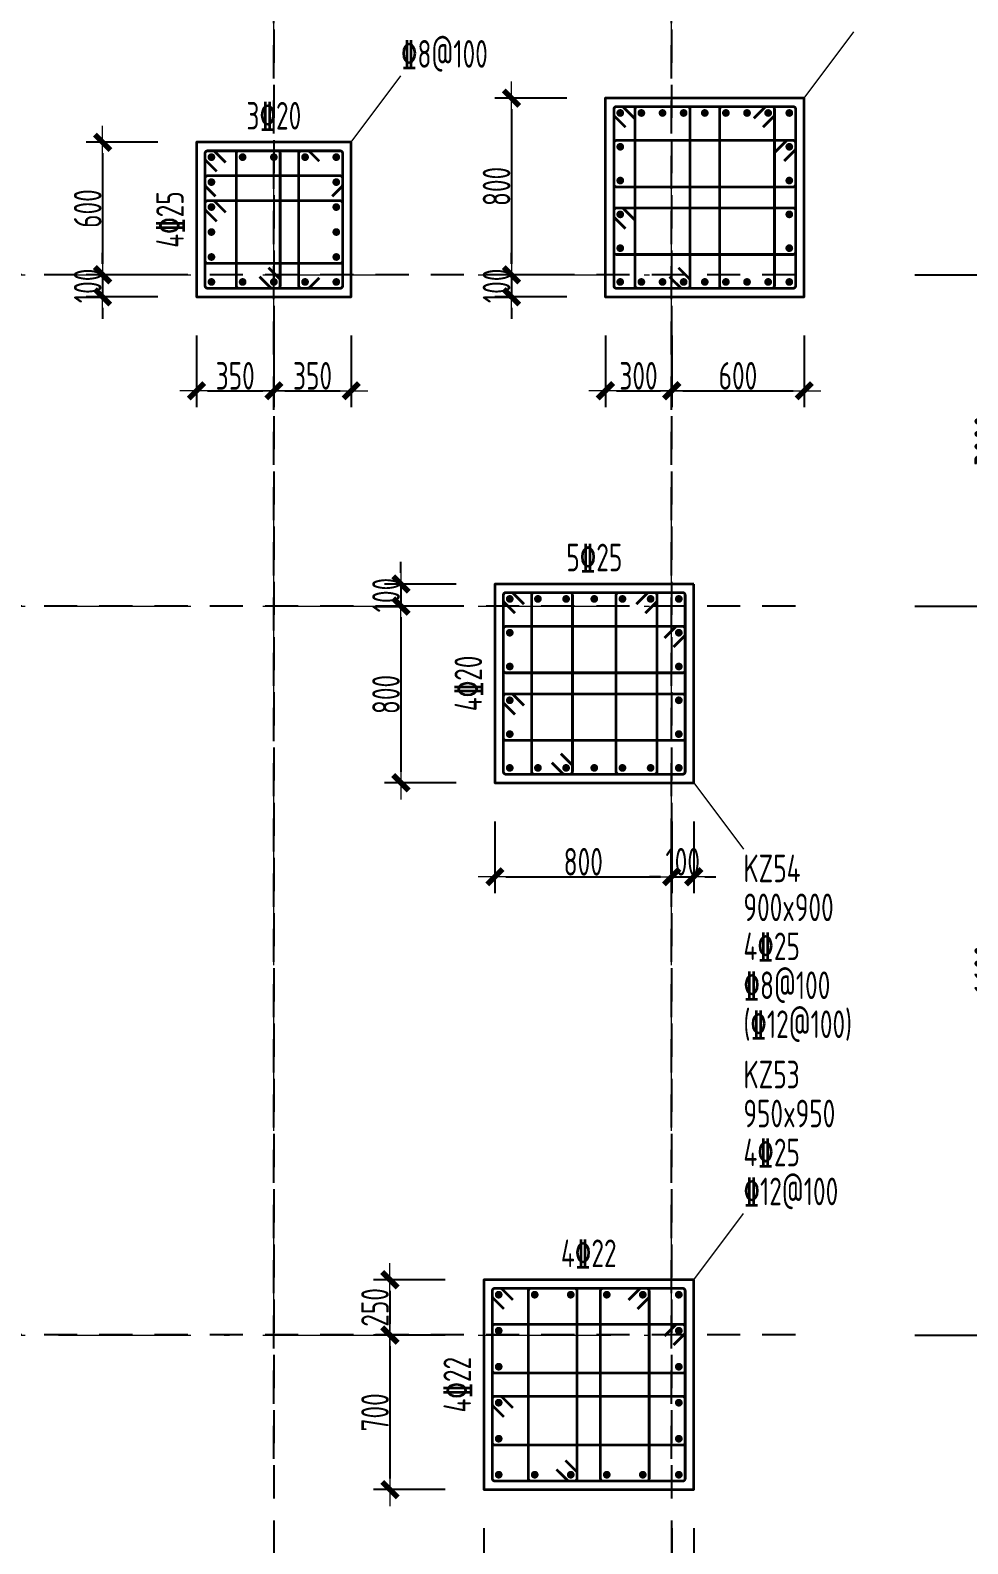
# Model space of a CAD drawing. Header units: millimetres. Extents: x 539196 to 807275, y 431843 to 1156631.
# Drawn here: x 644063 to 652547, y 823869 to 837573 of the extents above; entities that cross this region are included whole.
import ezdxf
from ezdxf.enums import TextEntityAlignment as Align

# ---------------------------------------------------------------- set-up
doc = ezdxf.new("R2010")
doc.units = ezdxf.units.MM
doc.header["$MEASUREMENT"] = 0
for name, pattern in [('DOTE', [2.42, 2, -0.2, 0.02, -0.2]), ('点划线', [1850, 1200, -300, 50, -300]), ('虚线', [500, 300, -200])]:
    doc.linetypes.add(name, pattern=pattern)
doc.layers.add('DOTE', color=1, linetype='DOTE')
for name, color, linetype, lineweight in [('柱原位标注', 7, 'Continuous', 18), ('柱尺寸标注', 3, 'Continuous', 18), ('柱标注引线', 2, 'Continuous', 18), ('柱箍筋', 1, 'Continuous', 25), ('柱纵筋', 1, 'Continuous', 70), ('柱集中标注', 2, 'Continuous', 18), ('砼柱', 2, 'Continuous', 35), ('网格', 9, '点划线', 18), ('轴线标注', 3, 'Continuous', 18)]:
    doc.layers.add(name, color=color, linetype=linetype, lineweight=lineweight)
doc.styles.add('样式 1_yjk_yjk_yjk', font='yjkeng.shx', dxfattribs={"width": 0.7, "bigfont": 'yjkchn.shx'})
doc.dimstyles.new('盈建科结构_yjk_yjk_yjk', dxfattribs={"dimscale": 100, "dimtxt": 2.5, "dimasz": 1, "dimexe": 1.5, "dimexo": 0.625, "dimgap": 0.1, "dimtad": 1, "dimdec": 0, "dimrnd": 1, "dimzin": 0, "dimdsep": 46, "dimtxsty": '样式 1_yjk_yjk_yjk', "dimblk": '_yjkbk', "dimblk1": 'ARCHTICK', "dimblk2": 'ARCHTICK', "dimcen": 0.09, "dimadec": 0, "dimazin": 0, "dimtfac": 1, "dimtdec": 4, "dimtix": 1, "dimtmove": 2, "dimatfit": 3, "dimfxl": 0, "dimtolj": 1, "dimtzin": 0, "dimarcsym": 0})

# ---------------------------------------------------------------- blocks, each defined once
blk = doc.blocks.new('_yjkbk')
blk.add_line((-1, 0), (1.5, 0))
blk.add_lwpolyline([(-0.7, -0.7, 0.5, 0.5, 0), (0.7, 0.7, 0.5, 0.5, 0)], format="xyseb")
blk = doc.blocks.new('*D1224')
at = {"layer": 'Defpoints', "color": 0}
for p in [(645568, 835159), (646268, 835159), (646268, 834309)]:
    blk.add_point(p, dxfattribs=at)
at = {"layer": '柱尺寸标注', "color": 0, "lineweight": -2}
for p, q in [((645568, 834809), (645568, 834159)), ((646268, 834809), (646268, 834159)), ((645668, 834309), (646168, 834309))]:
    blk.add_line(p, q, dxfattribs=at)
at = {"layer": '柱尺寸标注', "color": 0, "lineweight": -2, "xscale": 100, "yscale": 100, "zscale": 100, "rotation": 180}
blk.add_blockref('_yjkbk', (645568, 834309), dxfattribs=at)
at = {"layer": '柱尺寸标注', "color": 0, "lineweight": -2, "xscale": 100, "yscale": 100, "zscale": 100}
blk.add_blockref('_yjkbk', (646268, 834309), dxfattribs=at)
at = {"layer": '柱尺寸标注', "color": 0, "insert": (645918, 834444), "char_height": 250, "attachment_point": 5, "style": '样式 1_yjk_yjk_yjk'}
blk.add_mtext('\\A1;350', dxfattribs=at)
blk = doc.blocks.new('_ARCHTICK')
at = {"color": 0, "linetype": 'ByBlock', "const_width": 0.15}
blk.add_lwpolyline([(-0.5, -0.5), (0.5, 0.5)], dxfattribs=at)
blk = doc.blocks.new('*D1225')
at = {"layer": 'Defpoints', "color": 0}
for p in [(646268, 835159), (646968, 835159), (646968, 834309)]:
    blk.add_point(p, dxfattribs=at)
at = {"layer": '柱尺寸标注', "color": 0, "lineweight": -2}
for p, q in [((646268, 834809), (646268, 834159)), ((646968, 834809), (646968, 834159)), ((646368, 834309), (646868, 834309))]:
    blk.add_line(p, q, dxfattribs=at)
at = {"layer": '柱尺寸标注', "color": 0, "lineweight": -2, "xscale": 100, "yscale": 100, "zscale": 100, "rotation": 180}
blk.add_blockref('_yjkbk', (646268, 834309), dxfattribs=at)
at = {"layer": '柱尺寸标注', "color": 0, "lineweight": -2, "xscale": 100, "yscale": 100, "zscale": 100}
blk.add_blockref('_yjkbk', (646968, 834309), dxfattribs=at)
at = {"layer": '柱尺寸标注', "color": 0, "insert": (646618, 834444), "char_height": 250, "attachment_point": 5, "style": '样式 1_yjk_yjk_yjk'}
blk.add_mtext('\\A1;350', dxfattribs=at)
blk = doc.blocks.new('*D1226')
at = {"layer": 'Defpoints', "color": 0}
for p in [(645568, 836559), (644718, 835359), (645568, 835359)]:
    blk.add_point(p, dxfattribs=at)
at = {"layer": '柱尺寸标注', "color": 0, "lineweight": -2}
for p, q in [((645218, 836559), (644568, 836559)), ((644718, 836459), (644718, 835459)), ((645218, 835359), (644568, 835359))]:
    blk.add_line(p, q, dxfattribs=at)
at = {"layer": '柱尺寸标注', "color": 0, "lineweight": -2, "xscale": 100, "yscale": 100, "zscale": 100}
for p, rotation in [((644718, 836559), 90), ((644718, 835359), 270)]:
    blk.add_blockref('_yjkbk', p, dxfattribs=dict(at, rotation=rotation))
at = {"layer": '柱尺寸标注', "color": 0, "insert": (644583, 835959), "char_height": 250, "attachment_point": 5, "rotation": 90, "style": '样式 1_yjk_yjk_yjk'}
blk.add_mtext('\\A1;600', dxfattribs=at)
blk = doc.blocks.new('*D1227')
at = {"layer": 'Defpoints', "color": 0}
for p in [(645568, 835359), (644718, 835159), (645568, 835159)]:
    blk.add_point(p, dxfattribs=at)
at = {"layer": '柱尺寸标注', "color": 0, "lineweight": -2}
for p, q in [((644718, 835459), (644718, 835559)), ((645218, 835359), (644568, 835359)), ((644718, 835359), (644718, 835159)), ((645218, 835159), (644568, 835159)), ((644718, 835059), (644718, 834959))]:
    blk.add_line(p, q, dxfattribs=at)
at = {"layer": '柱尺寸标注', "color": 0, "lineweight": -2, "xscale": 100, "yscale": 100, "zscale": 100}
for p, rotation in [((644718, 835359), 270), ((644718, 835159), 90)]:
    blk.add_blockref('_yjkbk', p, dxfattribs=dict(at, rotation=rotation))
at = {"layer": '柱尺寸标注', "color": 0, "insert": (644583, 835259), "char_height": 250, "attachment_point": 5, "rotation": 90, "style": '样式 1_yjk_yjk_yjk'}
blk.add_mtext('\\A1;100', dxfattribs=at)
blk = doc.blocks.new('*D1232')
at = {"layer": 'Defpoints', "color": 0}
for p in [(648168, 824359), (649868, 824359), (649868, 823509)]:
    blk.add_point(p, dxfattribs=at)
at = {"layer": '柱尺寸标注', "color": 0, "lineweight": -2}
for p, q in [((648168, 824009), (648168, 823359)), ((649868, 824009), (649868, 823359)), ((648268, 823509), (649768, 823509))]:
    blk.add_line(p, q, dxfattribs=at)
at = {"layer": '柱尺寸标注', "color": 0, "lineweight": -2, "xscale": 100, "yscale": 100, "zscale": 100, "rotation": 180}
blk.add_blockref('_yjkbk', (648168, 823509), dxfattribs=at)
at = {"layer": '柱尺寸标注', "color": 0, "lineweight": -2, "xscale": 100, "yscale": 100, "zscale": 100}
blk.add_blockref('_yjkbk', (649868, 823509), dxfattribs=at)
at = {"layer": '柱尺寸标注', "color": 0, "insert": (649018, 823644), "char_height": 250, "attachment_point": 5, "style": '样式 1_yjk_yjk_yjk'}
blk.add_mtext('\\A1;850', dxfattribs=at)
blk = doc.blocks.new('*D1233')
at = {"layer": 'Defpoints', "color": 0}
for p in [(649868, 824359), (650068, 824359), (650068, 823509)]:
    blk.add_point(p, dxfattribs=at)
at = {"layer": '柱尺寸标注', "color": 0, "lineweight": -2}
for p, q in [((649868, 824009), (649868, 823359)), ((650068, 824009), (650068, 823359)), ((649768, 823509), (649668, 823509)), ((649868, 823509), (650068, 823509)), ((650168, 823509), (650268, 823509))]:
    blk.add_line(p, q, dxfattribs=at)
at = {"layer": '柱尺寸标注', "color": 0, "lineweight": -2, "xscale": 100, "yscale": 100, "zscale": 100}
blk.add_blockref('_yjkbk', (649868, 823509), dxfattribs=at)
at = {"layer": '柱尺寸标注', "color": 0, "lineweight": -2, "xscale": 100, "yscale": 100, "zscale": 100, "rotation": 180}
blk.add_blockref('_yjkbk', (650068, 823509), dxfattribs=at)
at = {"layer": '柱尺寸标注', "color": 0, "insert": (649968, 823644), "char_height": 250, "attachment_point": 5, "style": '样式 1_yjk_yjk_yjk'}
blk.add_mtext('\\A1;100', dxfattribs=at)
blk = doc.blocks.new('*D1234')
at = {"layer": 'Defpoints', "color": 0}
for p in [(648168, 826259), (647318, 825759), (648168, 825759)]:
    blk.add_point(p, dxfattribs=at)
at = {"layer": '柱尺寸标注', "color": 0, "lineweight": -2}
for p, q in [((647818, 826259), (647168, 826259)), ((647318, 826159), (647318, 825859)), ((647818, 825759), (647168, 825759))]:
    blk.add_line(p, q, dxfattribs=at)
at = {"layer": '柱尺寸标注', "color": 0, "lineweight": -2, "xscale": 100, "yscale": 100, "zscale": 100}
for p, rotation in [((647318, 826259), 90), ((647318, 825759), 270)]:
    blk.add_blockref('_yjkbk', p, dxfattribs=dict(at, rotation=rotation))
at = {"layer": '柱尺寸标注', "color": 0, "insert": (647183, 826009), "char_height": 250, "attachment_point": 5, "rotation": 90, "style": '样式 1_yjk_yjk_yjk'}
blk.add_mtext('\\A1;250', dxfattribs=at)
blk = doc.blocks.new('*D1235')
at = {"layer": 'Defpoints', "color": 0}
for p in [(648168, 825759), (647318, 824359), (648168, 824359)]:
    blk.add_point(p, dxfattribs=at)
at = {"layer": '柱尺寸标注', "color": 0, "lineweight": -2}
for p, q in [((647818, 825759), (647168, 825759)), ((647318, 825659), (647318, 824459)), ((647818, 824359), (647168, 824359))]:
    blk.add_line(p, q, dxfattribs=at)
at = {"layer": '柱尺寸标注', "color": 0, "lineweight": -2, "xscale": 100, "yscale": 100, "zscale": 100}
for p, rotation in [((647318, 825759), 90), ((647318, 824359), 270)]:
    blk.add_blockref('_yjkbk', p, dxfattribs=dict(at, rotation=rotation))
at = {"layer": '柱尺寸标注', "color": 0, "insert": (647183, 825059), "char_height": 250, "attachment_point": 5, "rotation": 90, "style": '样式 1_yjk_yjk_yjk'}
blk.add_mtext('\\A1;700', dxfattribs=at)
blk = doc.blocks.new('*D1236')
at = {"layer": 'Defpoints', "color": 0}
for p in [(648268, 830759), (649868, 830759), (649868, 829909)]:
    blk.add_point(p, dxfattribs=at)
at = {"layer": '柱尺寸标注', "color": 0, "lineweight": -2}
for p, q in [((648268, 830409), (648268, 829759)), ((649868, 830409), (649868, 829759)), ((648368, 829909), (649768, 829909))]:
    blk.add_line(p, q, dxfattribs=at)
at = {"layer": '柱尺寸标注', "color": 0, "lineweight": -2, "xscale": 100, "yscale": 100, "zscale": 100, "rotation": 180}
blk.add_blockref('_yjkbk', (648268, 829909), dxfattribs=at)
at = {"layer": '柱尺寸标注', "color": 0, "lineweight": -2, "xscale": 100, "yscale": 100, "zscale": 100}
blk.add_blockref('_yjkbk', (649868, 829909), dxfattribs=at)
at = {"layer": '柱尺寸标注', "color": 0, "insert": (649068, 830044), "char_height": 250, "attachment_point": 5, "style": '样式 1_yjk_yjk_yjk'}
blk.add_mtext('\\A1;800', dxfattribs=at)
blk = doc.blocks.new('*D1237')
at = {"layer": 'Defpoints', "color": 0}
for p in [(649868, 830759), (650068, 830759), (650068, 829909)]:
    blk.add_point(p, dxfattribs=at)
at = {"layer": '柱尺寸标注', "color": 0, "lineweight": -2}
for p, q in [((649868, 830409), (649868, 829759)), ((650068, 830409), (650068, 829759)), ((649768, 829909), (649668, 829909)), ((649868, 829909), (650068, 829909)), ((650168, 829909), (650268, 829909))]:
    blk.add_line(p, q, dxfattribs=at)
at = {"layer": '柱尺寸标注', "color": 0, "lineweight": -2, "xscale": 100, "yscale": 100, "zscale": 100}
blk.add_blockref('_yjkbk', (649868, 829909), dxfattribs=at)
at = {"layer": '柱尺寸标注', "color": 0, "lineweight": -2, "xscale": 100, "yscale": 100, "zscale": 100, "rotation": 180}
blk.add_blockref('_yjkbk', (650068, 829909), dxfattribs=at)
at = {"layer": '柱尺寸标注', "color": 0, "insert": (649968, 830044), "char_height": 250, "attachment_point": 5, "style": '样式 1_yjk_yjk_yjk'}
blk.add_mtext('\\A1;100', dxfattribs=at)
blk = doc.blocks.new('*D1238')
at = {"layer": 'Defpoints', "color": 0}
for p in [(648268, 832559), (647418, 832359), (648268, 832359)]:
    blk.add_point(p, dxfattribs=at)
at = {"layer": '柱尺寸标注', "color": 0, "lineweight": -2}
for p, q in [((647418, 832659), (647418, 832759)), ((647918, 832559), (647268, 832559)), ((647418, 832559), (647418, 832359)), ((647918, 832359), (647268, 832359)), ((647418, 832259), (647418, 832159))]:
    blk.add_line(p, q, dxfattribs=at)
at = {"layer": '柱尺寸标注', "color": 0, "lineweight": -2, "xscale": 100, "yscale": 100, "zscale": 100}
for p, rotation in [((647418, 832559), 270), ((647418, 832359), 90)]:
    blk.add_blockref('_yjkbk', p, dxfattribs=dict(at, rotation=rotation))
at = {"layer": '柱尺寸标注', "color": 0, "insert": (647283, 832459), "char_height": 250, "attachment_point": 5, "rotation": 90, "style": '样式 1_yjk_yjk_yjk'}
blk.add_mtext('\\A1;100', dxfattribs=at)
blk = doc.blocks.new('*D1239')
at = {"layer": 'Defpoints', "color": 0}
for p in [(648268, 832359), (647418, 830759), (648268, 830759)]:
    blk.add_point(p, dxfattribs=at)
at = {"layer": '柱尺寸标注', "color": 0, "lineweight": -2}
for p, q in [((647918, 832359), (647268, 832359)), ((647418, 832259), (647418, 830859)), ((647918, 830759), (647268, 830759))]:
    blk.add_line(p, q, dxfattribs=at)
at = {"layer": '柱尺寸标注', "color": 0, "lineweight": -2, "xscale": 100, "yscale": 100, "zscale": 100}
for p, rotation in [((647418, 832359), 90), ((647418, 830759), 270)]:
    blk.add_blockref('_yjkbk', p, dxfattribs=dict(at, rotation=rotation))
at = {"layer": '柱尺寸标注', "color": 0, "insert": (647283, 831559), "char_height": 250, "attachment_point": 5, "rotation": 90, "style": '样式 1_yjk_yjk_yjk'}
blk.add_mtext('\\A1;800', dxfattribs=at)
blk = doc.blocks.new('*D1240')
at = {"layer": 'Defpoints', "color": 0}
for p in [(649268, 835159), (649868, 835159), (649868, 834309)]:
    blk.add_point(p, dxfattribs=at)
at = {"layer": '柱尺寸标注', "color": 0, "lineweight": -2}
for p, q in [((649268, 834809), (649268, 834159)), ((649868, 834809), (649868, 834159)), ((649368, 834309), (649768, 834309))]:
    blk.add_line(p, q, dxfattribs=at)
at = {"layer": '柱尺寸标注', "color": 0, "lineweight": -2, "xscale": 100, "yscale": 100, "zscale": 100, "rotation": 180}
blk.add_blockref('_yjkbk', (649268, 834309), dxfattribs=at)
at = {"layer": '柱尺寸标注', "color": 0, "lineweight": -2, "xscale": 100, "yscale": 100, "zscale": 100}
blk.add_blockref('_yjkbk', (649868, 834309), dxfattribs=at)
at = {"layer": '柱尺寸标注', "color": 0, "insert": (649568, 834444), "char_height": 250, "attachment_point": 5, "style": '样式 1_yjk_yjk_yjk'}
blk.add_mtext('\\A1;300', dxfattribs=at)
blk = doc.blocks.new('*D1241')
at = {"layer": 'Defpoints', "color": 0}
for p in [(649868, 835159), (651068, 835159), (651068, 834309)]:
    blk.add_point(p, dxfattribs=at)
at = {"layer": '柱尺寸标注', "color": 0, "lineweight": -2}
for p, q in [((649868, 834809), (649868, 834159)), ((651068, 834809), (651068, 834159)), ((649968, 834309), (650968, 834309))]:
    blk.add_line(p, q, dxfattribs=at)
at = {"layer": '柱尺寸标注', "color": 0, "lineweight": -2, "xscale": 100, "yscale": 100, "zscale": 100, "rotation": 180}
blk.add_blockref('_yjkbk', (649868, 834309), dxfattribs=at)
at = {"layer": '柱尺寸标注', "color": 0, "lineweight": -2, "xscale": 100, "yscale": 100, "zscale": 100}
blk.add_blockref('_yjkbk', (651068, 834309), dxfattribs=at)
at = {"layer": '柱尺寸标注', "color": 0, "insert": (650468, 834444), "char_height": 250, "attachment_point": 5, "style": '样式 1_yjk_yjk_yjk'}
blk.add_mtext('\\A1;600', dxfattribs=at)
blk = doc.blocks.new('*D1242')
at = {"layer": 'Defpoints', "color": 0}
for p in [(649268, 836959), (648418, 835359), (649268, 835359)]:
    blk.add_point(p, dxfattribs=at)
at = {"layer": '柱尺寸标注', "color": 0, "lineweight": -2}
for p, q in [((648918, 836959), (648268, 836959)), ((648418, 836859), (648418, 835459)), ((648918, 835359), (648268, 835359))]:
    blk.add_line(p, q, dxfattribs=at)
at = {"layer": '柱尺寸标注', "color": 0, "lineweight": -2, "xscale": 100, "yscale": 100, "zscale": 100}
for p, rotation in [((648418, 836959), 90), ((648418, 835359), 270)]:
    blk.add_blockref('_yjkbk', p, dxfattribs=dict(at, rotation=rotation))
at = {"layer": '柱尺寸标注', "color": 0, "insert": (648283, 836159), "char_height": 250, "attachment_point": 5, "rotation": 90, "style": '样式 1_yjk_yjk_yjk'}
blk.add_mtext('\\A1;800', dxfattribs=at)
blk = doc.blocks.new('*D1243')
at = {"layer": 'Defpoints', "color": 0}
for p in [(649268, 835359), (648418, 835159), (649268, 835159)]:
    blk.add_point(p, dxfattribs=at)
at = {"layer": '柱尺寸标注', "color": 0, "lineweight": -2}
for p, q in [((648418, 835459), (648418, 835559)), ((648918, 835359), (648268, 835359)), ((648418, 835359), (648418, 835159)), ((648918, 835159), (648268, 835159)), ((648418, 835059), (648418, 834959))]:
    blk.add_line(p, q, dxfattribs=at)
at = {"layer": '柱尺寸标注', "color": 0, "lineweight": -2, "xscale": 100, "yscale": 100, "zscale": 100}
for p, rotation in [((648418, 835359), 270), ((648418, 835159), 90)]:
    blk.add_blockref('_yjkbk', p, dxfattribs=dict(at, rotation=rotation))
at = {"layer": '柱尺寸标注', "color": 0, "insert": (648283, 835259), "char_height": 250, "attachment_point": 5, "rotation": 90, "style": '样式 1_yjk_yjk_yjk'}
blk.add_mtext('\\A1;100', dxfattribs=at)
blk = doc.blocks.new('*D1293')
at = {"layer": 'Defpoints', "color": 0}
for p in [(649868, 841959), (649868, 835359), (652868, 835359)]:
    blk.add_point(p, dxfattribs=at)
at = {"layer": '轴线标注', "color": 0, "lineweight": -2}
for p, q in [((652068, 841959), (653018, 841959)), ((652868, 841859), (652868, 835459)), ((652068, 835359), (653018, 835359))]:
    blk.add_line(p, q, dxfattribs=at)
at = {"layer": '轴线标注', "color": 0, "lineweight": -2, "xscale": 100, "yscale": 100, "zscale": 100}
for p, rotation in [((652868, 841959), 90), ((652868, 835359), 270)]:
    blk.add_blockref('_yjkbk', p, dxfattribs=dict(at, rotation=rotation))
at = {"layer": '轴线标注', "color": 0, "insert": (652733, 838659), "char_height": 250, "attachment_point": 5, "rotation": 90, "style": '样式 1_yjk_yjk_yjk'}
blk.add_mtext('\\A1;6600', dxfattribs=at)
blk = doc.blocks.new('*D1295')
at = {"layer": 'Defpoints', "color": 0}
for p in [(649868, 835359), (649868, 832359), (652868, 832359)]:
    blk.add_point(p, dxfattribs=at)
at = {"layer": '轴线标注', "color": 0, "lineweight": -2}
for p, q in [((652068, 835359), (653018, 835359)), ((652868, 835259), (652868, 832459)), ((652068, 832359), (653018, 832359))]:
    blk.add_line(p, q, dxfattribs=at)
at = {"layer": '轴线标注', "color": 0, "lineweight": -2, "xscale": 100, "yscale": 100, "zscale": 100}
for p, rotation in [((652868, 835359), 90), ((652868, 832359), 270)]:
    blk.add_blockref('_yjkbk', p, dxfattribs=dict(at, rotation=rotation))
at = {"layer": '轴线标注', "color": 0, "insert": (652733, 833859), "char_height": 250, "attachment_point": 5, "rotation": 90, "style": '样式 1_yjk_yjk_yjk'}
blk.add_mtext('\\A1;3000', dxfattribs=at)
blk = doc.blocks.new('*D1297')
at = {"layer": 'Defpoints', "color": 0}
for p in [(649868, 832359), (649868, 825759), (652868, 825759)]:
    blk.add_point(p, dxfattribs=at)
at = {"layer": '轴线标注', "color": 0, "lineweight": -2}
for p, q in [((652068, 832359), (653018, 832359)), ((652868, 832259), (652868, 825859)), ((652068, 825759), (653018, 825759))]:
    blk.add_line(p, q, dxfattribs=at)
at = {"layer": '轴线标注', "color": 0, "lineweight": -2, "xscale": 100, "yscale": 100, "zscale": 100}
for p, rotation in [((652868, 832359), 90), ((652868, 825759), 270)]:
    blk.add_blockref('_yjkbk', p, dxfattribs=dict(at, rotation=rotation))
at = {"layer": '轴线标注', "color": 0, "insert": (652733, 829059), "char_height": 250, "attachment_point": 5, "rotation": 90, "style": '样式 1_yjk_yjk_yjk'}
blk.add_mtext('\\A1;6600', dxfattribs=at)
blk = doc.blocks.new('*D1299')
at = {"layer": 'Defpoints', "color": 0}
for p in [(649868, 825759), (649868, 804759), (652868, 804759)]:
    blk.add_point(p, dxfattribs=at)
at = {"layer": '轴线标注', "color": 0, "lineweight": -2}
for p, q in [((652068, 825759), (653018, 825759)), ((652868, 825659), (652868, 804859)), ((652068, 804759), (653018, 804759))]:
    blk.add_line(p, q, dxfattribs=at)
at = {"layer": '轴线标注', "color": 0, "lineweight": -2, "xscale": 100, "yscale": 100, "zscale": 100}
for p, rotation in [((652868, 825759), 90), ((652868, 804759), 270)]:
    blk.add_blockref('_yjkbk', p, dxfattribs=dict(at, rotation=rotation))
at = {"layer": '轴线标注', "color": 0, "insert": (652733, 815259), "char_height": 250, "attachment_point": 5, "rotation": 90, "style": '样式 1_yjk_yjk_yjk'}
blk.add_mtext('\\A1;21000', dxfattribs=at)
blk = doc.blocks.new('jzzw')
at = {"layer": 'DOTE', "color": 1, "linetype": '虚线'}
for p, q in [((947786, 872027), (947786, 890469)), ((947786, 890469), (947786, 834829)), ((951386, 872027), (951386, 890469)), ((951386, 890469), (951386, 834829)), ((952506, 882749), (911886, 882749)), ((952506, 879749), (911886, 879749)), ((952506, 873149), (912186, 873149))]:
    blk.add_line(p, q, dxfattribs=at)

msp = doc.modelspace()

# ---------------------------------------------------------------- linework, layer by layer
at = {"layer": '柱标注引线'}
for p, q in [((651067.6, 836959.2), (651517.6, 837559.2)), ((646967.6, 836559.2), (647417.6, 837159.2)), ((650067.6, 830759.2), (650517.6, 830159.2)), ((650067.6, 826259.2), (650517.6, 826859.2))]:
    msp.add_line(p, q, dxfattribs=at)
at = {"layer": '柱箍筋', "const_width": 25}
for points in [[(649531.6, 836776.5), (649433.4, 836874.8, 0.1989124), (649416.6, 836881.7), (649368.8, 836881.7, 0.4142136), (649345.1, 836858), (649345.1, 835260.5, 0.4142136), (649368.8, 835236.7), (650966.3, 835236.7, 0.4142136), (650990.1, 835260.5), (650990.1, 836858, 0.4142136), (650966.3, 836881.7), (649368.8, 836881.7, 0.4142136), (649345.1, 836858), (649345.1, 836810.2, 0.1989124), (649352, 836793.5), (649450.3, 836695.2)], [(649847.3, 835342), (649945.6, 835243.7, 0.1989124), (649962.4, 835236.7), (650010.1, 835236.7, 0.4142136), (650033.8, 835260.5), (650033.8, 836858, 0.4142136), (650010.1, 836881.7), (649560.1, 836881.7, 0.4142136), (649536.3, 836858), (649536.3, 835260.5, 0.4142136), (649560.1, 835236.7), (650010.1, 835236.7, 0.4142136), (650033.8, 835260.5), (650033.8, 835308.2, 0.1989124), (650026.9, 835325), (649928.6, 835423.3)], [(650612.3, 836776.5), (650710.6, 836874.8, -0.1989124), (650727.4, 836881.7), (650775.1, 836881.7, -0.4142136), (650798.8, 836858), (650798.8, 835260.5, -0.4142136), (650775.1, 835236.7), (650325.1, 835236.7, -0.4142136), (650301.3, 835260.5), (650301.3, 836858, -0.4142136), (650325.1, 836881.7), (650775.1, 836881.7, -0.4142136), (650798.8, 836858), (650798.8, 836810.2, -0.1989124), (650791.9, 836793.5), (650693.6, 836695.2)], [(645831.6, 836376.5), (645733.4, 836474.8, 0.1989124), (645716.6, 836481.7), (645668.8, 836481.7, 0.4142136), (645645.1, 836458), (645645.1, 835260.5, 0.4142136), (645668.8, 835236.7), (646866.3, 835236.7, 0.4142136), (646890.1, 835260.5), (646890.1, 836458, 0.4142136), (646866.3, 836481.7), (645668.8, 836481.7, 0.4142136), (645645.1, 836458), (645645.1, 836410.2, 0.1989124), (645652, 836393.5), (645750.3, 836295.2)], [(646138.5, 835342), (646236.8, 835243.7, 0.1989124), (646253.6, 835236.7), (646301.3, 835236.7, 0.4142136), (646325.1, 835260.5), (646325.1, 836458, 0.4142136), (646301.3, 836481.7), (645951.3, 836481.7, 0.4142136), (645927.6, 836458), (645927.6, 835260.5, 0.4142136), (645951.3, 835236.7), (646301.3, 835236.7, 0.4142136), (646325.1, 835260.5), (646325.1, 835308.2, 0.1989124), (646318.1, 835325), (646219.9, 835423.3)], [(646679.1, 835332.1), (646590.7, 835243.7, -0.131362), (646564.1, 835236.7), (646516.3, 835236.7, -0.4142136), (646492.6, 835260.5), (646492.6, 836458, -0.4142136), (646516.3, 836481.7), (646564.1, 836481.7, -0.131362), (646590.7, 836474.8), (646679.1, 836386.4)], [(650884.9, 836389.2), (650983.1, 836487.5, 0.1989124), (650990.1, 836504.2), (650990.1, 836552, 0.4142136), (650966.3, 836575.7), (649368.8, 836575.7, 0.4142136), (649345.1, 836552), (649345.1, 836178.5, 0.4142136), (649368.8, 836154.7), (650966.3, 836154.7, 0.4142136), (650990.1, 836178.5), (650990.1, 836552, 0.4142136), (650966.3, 836575.7), (650918.6, 836575.7, 0.1989124), (650901.8, 836568.8), (650803.5, 836470.5)], [(645740.4, 836069.2), (645652, 836157.6, -0.131362), (645645.1, 836184.2), (645645.1, 836232, -0.4142136), (645668.8, 836255.7), (646866.3, 836255.7, -0.4142136), (646890.1, 836232), (646890.1, 836184.2, -0.131362), (646883.1, 836157.6), (646794.7, 836069.2)], [(645750.3, 835843.2), (645652, 835941.5, -0.1989124), (645645.1, 835958.2), (645645.1, 836006, -0.4142136), (645668.8, 836029.7), (646866.3, 836029.7, -0.4142136), (646890.1, 836006), (646890.1, 835486.5, -0.4142136), (646866.3, 835462.7), (645668.8, 835462.7, -0.4142136), (645645.1, 835486.5), (645645.1, 836006, -0.4142136), (645668.8, 836029.7), (645716.6, 836029.7, -0.1989124), (645733.4, 836022.8), (645831.6, 835924.5)], [(649450.3, 835777.2), (649352, 835875.5, -0.1989124), (649345.1, 835892.2), (649345.1, 835940, -0.4142136), (649368.8, 835963.7), (650966.3, 835963.7, -0.4142136), (650990.1, 835940), (650990.1, 835566.5, -0.4142136), (650966.3, 835542.7), (649368.8, 835542.7, -0.4142136), (649345.1, 835566.5), (649345.1, 835940, -0.4142136), (649368.8, 835963.7), (649416.6, 835963.7, -0.1989124), (649433.4, 835956.8), (649531.6, 835858.5)], [(648531.6, 832376.5), (648433.4, 832474.8, 0.1989124), (648416.6, 832481.7), (648368.8, 832481.7, 0.4142136), (648345.1, 832458), (648345.1, 830860.5, 0.4142136), (648368.8, 830836.7), (649966.3, 830836.7, 0.4142136), (649990.1, 830860.5), (649990.1, 832458, 0.4142136), (649966.3, 832481.7), (648368.8, 832481.7, 0.4142136), (648345.1, 832458), (648345.1, 832410.2, 0.1989124), (648352, 832393.5), (648450.3, 832295.2)], [(648783.5, 830942), (648881.8, 830843.7, 0.1989124), (648898.6, 830836.7), (648946.3, 830836.7, 0.4142136), (648970.1, 830860.5), (648970.1, 832458, 0.4142136), (648946.3, 832481.7), (648623.8, 832481.7, 0.4142136), (648600.1, 832458), (648600.1, 830860.5, 0.4142136), (648623.8, 830836.7), (648946.3, 830836.7, 0.4142136), (648970.1, 830860.5), (648970.1, 830908.2, 0.1989124), (648963.1, 830925), (648864.9, 831023.3)], [(649548.5, 832376.5), (649646.8, 832474.8, -0.1989124), (649663.6, 832481.7), (649711.3, 832481.7, -0.4142136), (649735.1, 832458), (649735.1, 830860.5, -0.4142136), (649711.3, 830836.7), (649388.8, 830836.7, -0.4142136), (649365.1, 830860.5), (649365.1, 832458, -0.4142136), (649388.8, 832481.7), (649711.3, 832481.7, -0.4142136), (649735.1, 832458), (649735.1, 832410.2, -0.1989124), (649728.1, 832393.5), (649629.9, 832295.2)], [(649884.9, 831989.2), (649983.1, 832087.5, 0.1989124), (649990.1, 832104.2), (649990.1, 832152, 0.4142136), (649966.3, 832175.7), (648368.8, 832175.7, 0.4142136), (648345.1, 832152), (648345.1, 831778.5, 0.4142136), (648368.8, 831754.7), (649966.3, 831754.7, 0.4142136), (649990.1, 831778.5), (649990.1, 832152, 0.4142136), (649966.3, 832175.7), (649918.6, 832175.7, 0.1989124), (649901.8, 832168.8), (649803.5, 832070.5)], [(648450.3, 831377.2), (648352, 831475.5, -0.1989124), (648345.1, 831492.2), (648345.1, 831540, -0.4142136), (648368.8, 831563.7), (649966.3, 831563.7, -0.4142136), (649990.1, 831540), (649990.1, 831166.5, -0.4142136), (649966.3, 831142.7), (648368.8, 831142.7, -0.4142136), (648345.1, 831166.5), (648345.1, 831540, -0.4142136), (648368.8, 831563.7), (648416.6, 831563.7, -0.1989124), (648433.4, 831556.8), (648531.6, 831458.5)], [(648431.6, 826076.5), (648333.4, 826174.8, 0.1989124), (648316.6, 826181.7), (648268.8, 826181.7, 0.4142136), (648245.1, 826158), (648245.1, 824460.5, 0.4142136), (648268.8, 824436.7), (649966.3, 824436.7, 0.4142136), (649990.1, 824460.5), (649990.1, 826158, 0.4142136), (649966.3, 826181.7), (648268.8, 826181.7, 0.4142136), (648245.1, 826158), (648245.1, 826110.2, 0.1989124), (648252, 826093.5), (648350.3, 825995.2)], [(648825.5, 824542), (648923.8, 824443.7, 0.1989124), (648940.6, 824436.7), (648988.3, 824436.7, 0.4142136), (649012.1, 824460.5), (649012.1, 826158, 0.4142136), (648988.3, 826181.7), (648594.8, 826181.7, 0.4142136), (648571.1, 826158), (648571.1, 824460.5, 0.4142136), (648594.8, 824436.7), (648988.3, 824436.7, 0.4142136), (649012.1, 824460.5), (649012.1, 824508.2, 0.1989124), (649005.1, 824525), (648906.9, 824623.3)], [(649477.5, 826076.5), (649575.8, 826174.8, -0.1989124), (649592.6, 826181.7), (649640.3, 826181.7, -0.4142136), (649664.1, 826158), (649664.1, 824460.5, -0.4142136), (649640.3, 824436.7), (649246.8, 824436.7, -0.4142136), (649223.1, 824460.5), (649223.1, 826158, -0.4142136), (649246.8, 826181.7), (649640.3, 826181.7, -0.4142136), (649664.1, 826158), (649664.1, 826110.2, -0.1989124), (649657.1, 826093.5), (649558.9, 825995.2)], [(649884.9, 825669.2), (649983.1, 825767.5, 0.1989124), (649990.1, 825784.2), (649990.1, 825832, 0.4142136), (649966.3, 825855.7), (648268.8, 825855.7, 0.4142136), (648245.1, 825832), (648245.1, 825438.5, 0.4142136), (648268.8, 825414.7), (649966.3, 825414.7, 0.4142136), (649990.1, 825438.5), (649990.1, 825832, 0.4142136), (649966.3, 825855.7), (649918.6, 825855.7, 0.1989124), (649901.8, 825848.8), (649803.5, 825750.5)], [(648350.3, 825017.2), (648252, 825115.5, -0.1989124), (648245.1, 825132.2), (648245.1, 825180, -0.4142136), (648268.8, 825203.7), (649966.3, 825203.7, -0.4142136), (649990.1, 825180), (649990.1, 824786.5, -0.4142136), (649966.3, 824762.7), (648268.8, 824762.7, -0.4142136), (648245.1, 824786.5), (648245.1, 825180, -0.4142136), (648268.8, 825203.7), (648316.6, 825203.7, -0.1989124), (648333.4, 825196.8), (648431.6, 825098.5)]]:
    msp.add_lwpolyline(points, format="xyb", dxfattribs=at)
at = {"layer": '柱纵筋', "const_width": 35}
for points in [[(649420.1, 836824.2, 1), (649385.1, 836824.2, 1)], [(649611.3, 836824.2, 1), (649576.3, 836824.2, 1)], [(649802.6, 836824.2, 1), (649767.6, 836824.2, 1)], [(649993.8, 836824.2, 1), (649958.8, 836824.2, 1)], [(650185.1, 836824.2, 1), (650150.1, 836824.2, 1)], [(650376.3, 836824.2, 1), (650341.3, 836824.2, 1)], [(650567.6, 836824.2, 1), (650532.6, 836824.2, 1)], [(650758.8, 836824.2, 1), (650723.8, 836824.2, 1)], [(650950.1, 836824.2, 1), (650915.1, 836824.2, 1)], [(649420.1, 836518.2, 1), (649385.1, 836518.2, 1)], [(650950.1, 836518.2, 1), (650915.1, 836518.2, 1)], [(645720.1, 836424.2, 1), (645685.1, 836424.2, 1)], [(646002.6, 836424.2, 1), (645967.6, 836424.2, 1)], [(646285.1, 836424.2, 1), (646250.1, 836424.2, 1)], [(646567.6, 836424.2, 1), (646532.6, 836424.2, 1)], [(646850.1, 836424.2, 1), (646815.1, 836424.2, 1)], [(645720.1, 836198.2, 1), (645685.1, 836198.2, 1)], [(646850.1, 836198.2, 1), (646815.1, 836198.2, 1)], [(649420.1, 836212.2, 1), (649385.1, 836212.2, 1)], [(650950.1, 836212.2, 1), (650915.1, 836212.2, 1)], [(645720.1, 835972.2, 1), (645685.1, 835972.2, 1)], [(646850.1, 835972.2, 1), (646815.1, 835972.2, 1)], [(649420.1, 835906.2, 1), (649385.1, 835906.2, 1)], [(650950.1, 835906.2, 1), (650915.1, 835906.2, 1)], [(645720.1, 835746.2, 1), (645685.1, 835746.2, 1)], [(646850.1, 835746.2, 1), (646815.1, 835746.2, 1)], [(645720.1, 835520.2, 1), (645685.1, 835520.2, 1)], [(646850.1, 835520.2, 1), (646815.1, 835520.2, 1)], [(649420.1, 835600.2, 1), (649385.1, 835600.2, 1)], [(650950.1, 835600.2, 1), (650915.1, 835600.2, 1)], [(645720.1, 835294.2, 1), (645685.1, 835294.2, 1)], [(646002.6, 835294.2, 1), (645967.6, 835294.2, 1)], [(646285.1, 835294.2, 1), (646250.1, 835294.2, 1)], [(646567.6, 835294.2, 1), (646532.6, 835294.2, 1)], [(646850.1, 835294.2, 1), (646815.1, 835294.2, 1)], [(649420.1, 835294.2, 1), (649385.1, 835294.2, 1)], [(649611.3, 835294.2, 1), (649576.3, 835294.2, 1)], [(649802.6, 835294.2, 1), (649767.6, 835294.2, 1)], [(649993.8, 835294.2, 1), (649958.8, 835294.2, 1)], [(650185.1, 835294.2, 1), (650150.1, 835294.2, 1)], [(650376.3, 835294.2, 1), (650341.3, 835294.2, 1)], [(650567.6, 835294.2, 1), (650532.6, 835294.2, 1)], [(650758.8, 835294.2, 1), (650723.8, 835294.2, 1)], [(650950.1, 835294.2, 1), (650915.1, 835294.2, 1)], [(648420.1, 832424.2, 1), (648385.1, 832424.2, 1)], [(648675.1, 832424.2, 1), (648640.1, 832424.2, 1)], [(648930.1, 832424.2, 1), (648895.1, 832424.2, 1)], [(649185.1, 832424.2, 1), (649150.1, 832424.2, 1)], [(649440.1, 832424.2, 1), (649405.1, 832424.2, 1)], [(649695.1, 832424.2, 1), (649660.1, 832424.2, 1)], [(649950.1, 832424.2, 1), (649915.1, 832424.2, 1)], [(648420.1, 832118.2, 1), (648385.1, 832118.2, 1)], [(649950.1, 832118.2, 1), (649915.1, 832118.2, 1)], [(648420.1, 831812.2, 1), (648385.1, 831812.2, 1)], [(649950.1, 831812.2, 1), (649915.1, 831812.2, 1)], [(648420.1, 831506.2, 1), (648385.1, 831506.2, 1)], [(649950.1, 831506.2, 1), (649915.1, 831506.2, 1)], [(648420.1, 831200.2, 1), (648385.1, 831200.2, 1)], [(649950.1, 831200.2, 1), (649915.1, 831200.2, 1)], [(648420.1, 830894.2, 1), (648385.1, 830894.2, 1)], [(648675.1, 830894.2, 1), (648640.1, 830894.2, 1)], [(648930.1, 830894.2, 1), (648895.1, 830894.2, 1)], [(649185.1, 830894.2, 1), (649150.1, 830894.2, 1)], [(649440.1, 830894.2, 1), (649405.1, 830894.2, 1)], [(649695.1, 830894.2, 1), (649660.1, 830894.2, 1)], [(649950.1, 830894.2, 1), (649915.1, 830894.2, 1)], [(648320.1, 826124.2, 1), (648285.1, 826124.2, 1)], [(648646.1, 826124.2, 1), (648611.1, 826124.2, 1)], [(648972.1, 826124.2, 1), (648937.1, 826124.2, 1)], [(649298.1, 826124.2, 1), (649263.1, 826124.2, 1)], [(649624.1, 826124.2, 1), (649589.1, 826124.2, 1)], [(649950.1, 826124.2, 1), (649915.1, 826124.2, 1)], [(648320.1, 825798.2, 1), (648285.1, 825798.2, 1)], [(649950.1, 825798.2, 1), (649915.1, 825798.2, 1)], [(648320.1, 825472.2, 1), (648285.1, 825472.2, 1)], [(649950.1, 825472.2, 1), (649915.1, 825472.2, 1)], [(648320.1, 825146.2, 1), (648285.1, 825146.2, 1)], [(649950.1, 825146.2, 1), (649915.1, 825146.2, 1)], [(648320.1, 824820.2, 1), (648285.1, 824820.2, 1)], [(649950.1, 824820.2, 1), (649915.1, 824820.2, 1)], [(648320.1, 824494.2, 1), (648285.1, 824494.2, 1)], [(648646.1, 824494.2, 1), (648611.1, 824494.2, 1)], [(648972.1, 824494.2, 1), (648937.1, 824494.2, 1)], [(649298.1, 824494.2, 1), (649263.1, 824494.2, 1)], [(649624.1, 824494.2, 1), (649589.1, 824494.2, 1)], [(649950.1, 824494.2, 1), (649915.1, 824494.2, 1)]]:
    msp.add_lwpolyline(points, format="xyb", close=True, dxfattribs=at)
at = {"layer": '砼柱'}
for points in [[(651067.6, 836959.2), (649267.6, 836959.2), (649267.6, 835159.2), (651067.6, 835159.2)], [(646967.6, 836559.2), (645567.6, 836559.2), (645567.6, 835159.2), (646967.6, 835159.2)], [(650067.6, 832559.2), (648267.6, 832559.2), (648267.6, 830759.2), (650067.6, 830759.2)], [(650067.6, 826259.2), (648167.6, 826259.2), (648167.6, 824359.2), (650067.6, 824359.2)]]:
    msp.add_lwpolyline(points, close=True, dxfattribs=at)
at = {"layer": '网格'}
for p, q in [((646267.6, 835359.2), (646267.6, 841959.2)), ((649867.6, 835359.2), (649867.6, 841959.2)), ((642467.6, 835359.2), (646267.6, 835359.2)), ((646267.6, 832359.2), (646267.6, 835359.2)), ((646267.6, 835359.2), (649867.6, 835359.2)), ((649867.6, 832359.2), (649867.6, 835359.2)), ((642467.6, 832359.2), (646267.6, 832359.2)), ((646267.6, 825759.2), (646267.6, 832359.2)), ((646267.6, 832359.2), (649867.6, 832359.2)), ((649867.6, 825759.2), (649867.6, 832359.2)), ((642467.6, 825759.2), (646267.6, 825759.2)), ((646267.6, 825759.2), (649867.6, 825759.2))]:
    msp.add_line(p, q, dxfattribs=at)

# ---------------------------------------------------------------- block references
msp.add_blockref('jzzw', (-301518.2, -47389.7))

# ---------------------------------------------------------------- texts
at = {"layer": '柱原位标注', "linetype": 'Continuous', "style": '样式 1_yjk_yjk_yjk', "width": 0.7}
for s, p in [('3\x8420', (646267.6, 836599.2)), ('5\x8425', (649167.6, 832599.2)), ('4\x8422', (649117.6, 826299.2))]:
    msp.add_text(s, height=250, dxfattribs=at).set_placement(p, align=Align.BOTTOM_CENTER)
for s, p in [('4\x8425', (645527.6, 835859.2)), ('4\x8420', (648227.6, 831659.2)), ('4\x8422', (648127.6, 825309.2))]:
    msp.add_text(s, height=250, rotation=90, dxfattribs=at).set_placement(p, align=Align.BOTTOM_CENTER)
at = {"layer": '柱集中标注', "linetype": 'Continuous', "style": '样式 1_yjk_yjk_yjk', "width": 0.7}
for s, p in [('\x848@100', (647417.6, 837159.2)), ('KZ53', (650517.6, 827917.5)), ('950x950', (650517.6, 827564.7)), ('4\x8425', (650517.6, 827212)), ('\x8412@100', (650517.6, 826859.2))]:
    msp.add_text(s, height=250, dxfattribs=at).set_placement(p, align=Align.BOTTOM_LEFT)
for s, p in [('KZ54', (650517.6, 830109.2)), ('900x900', (650517.6, 829756.5)), ('4\x8425', (650517.6, 829403.7)), ('\x848@100', (650517.6, 829051)), ('(\x8412@100)', (650517.6, 828698.2))]:
    msp.add_text(s, height=250, dxfattribs=at).set_placement(p, align=Align.TOP_LEFT)

# ---------------------------------------------------------------- dimensions: what is measured, and where the dimension line sits
at = {"layer": '柱尺寸标注'}
for p1, p2, picture, middle in [((649267.6, 836959.2), (649267.6, 835359.2), '*D1242', (648282.6, 836159.2)), ((645567.6, 836559.2), (645567.6, 835359.2), '*D1226', (644582.6, 835959.2)), ((645567.6, 835359.2), (645567.6, 835159.2), '*D1227', (644582.6, 835259.2)), ((649267.6, 835359.2), (649267.6, 835159.2), '*D1243', (648282.6, 835259.2)), ((645567.6, 835159.2), (646267.6, 835159.2), '*D1224', (645917.6, 834444.2)), ((646267.6, 835159.2), (646967.6, 835159.2), '*D1225', (646617.6, 834444.2)), ((649267.6, 835159.2), (649867.6, 835159.2), '*D1240', (649567.6, 834444.2)), ((649867.6, 835159.2), (651067.6, 835159.2), '*D1241', (650467.6, 834444.2)), ((648267.6, 832559.2), (648267.6, 832359.2), '*D1238', (647282.6, 832459.2)), ((648267.6, 832359.2), (648267.6, 830759.2), '*D1239', (647282.6, 831559.2)), ((648267.6, 830759.2), (649867.6, 830759.2), '*D1236', (649067.6, 830044.2)), ((649867.6, 830759.2), (650067.6, 830759.2), '*D1237', (649967.6, 830044.2)), ((648167.6, 826259.2), (648167.6, 825759.2), '*D1234', (647182.6, 826009.2)), ((648167.6, 825759.2), (648167.6, 824359.2), '*D1235', (647182.6, 825059.2)), ((648167.6, 824359.2), (649867.6, 824359.2), '*D1232', (649017.6, 823644.2)), ((649867.6, 824359.2), (650067.6, 824359.2), '*D1233', (649967.6, 823644.2))]:
    dim = msp.add_aligned_dim(p1=p1, p2=p2, distance=-850, dimstyle='盈建科结构_yjk_yjk_yjk', override={"dimscale": 100, "dimtxt": 2.5, "dimasz": 1, "dimexe": 1.5, "dimexo": 3.5, "dimgap": 0.1, "dimtad": 1, "dimlfac": 0.5, "dimrnd": 5, "dimdle": 0, "dimfxlon": 0}, dxfattribs=at)
    dim.commit()
    dim.dimension.update_dxf_attribs({"geometry": picture, "text_midpoint": middle})
at = {"layer": '轴线标注'}
for p1, p2, picture, middle in [((649867.6, 841959.2), (649867.6, 835359.2), '*D1293', (652732.6, 838659.2)), ((649867.6, 835359.2), (649867.6, 832359.2), '*D1295', (652732.6, 833859.2)), ((649867.6, 832359.2), (649867.6, 825759.2), '*D1297', (652732.6, 829059.2)), ((649867.6, 825759.2), (649867.6, 804759.2), '*D1299', (652732.6, 815259.2))]:
    dim = msp.add_aligned_dim(p1=p1, p2=p2, distance=3000, dimstyle='盈建科结构_yjk_yjk_yjk', override={"dimscale": 100, "dimtxt": 2.5, "dimasz": 1, "dimexe": 1.5, "dimexo": 22, "dimgap": 0.1, "dimtad": 1, "dimlfac": 1, "dimrnd": 5, "dimdle": 0, "dimfxlon": 0}, dxfattribs=at)
    dim.commit()
    dim.dimension.update_dxf_attribs({"geometry": picture, "text_midpoint": middle})

doc.saveas('drawing.dxf')
